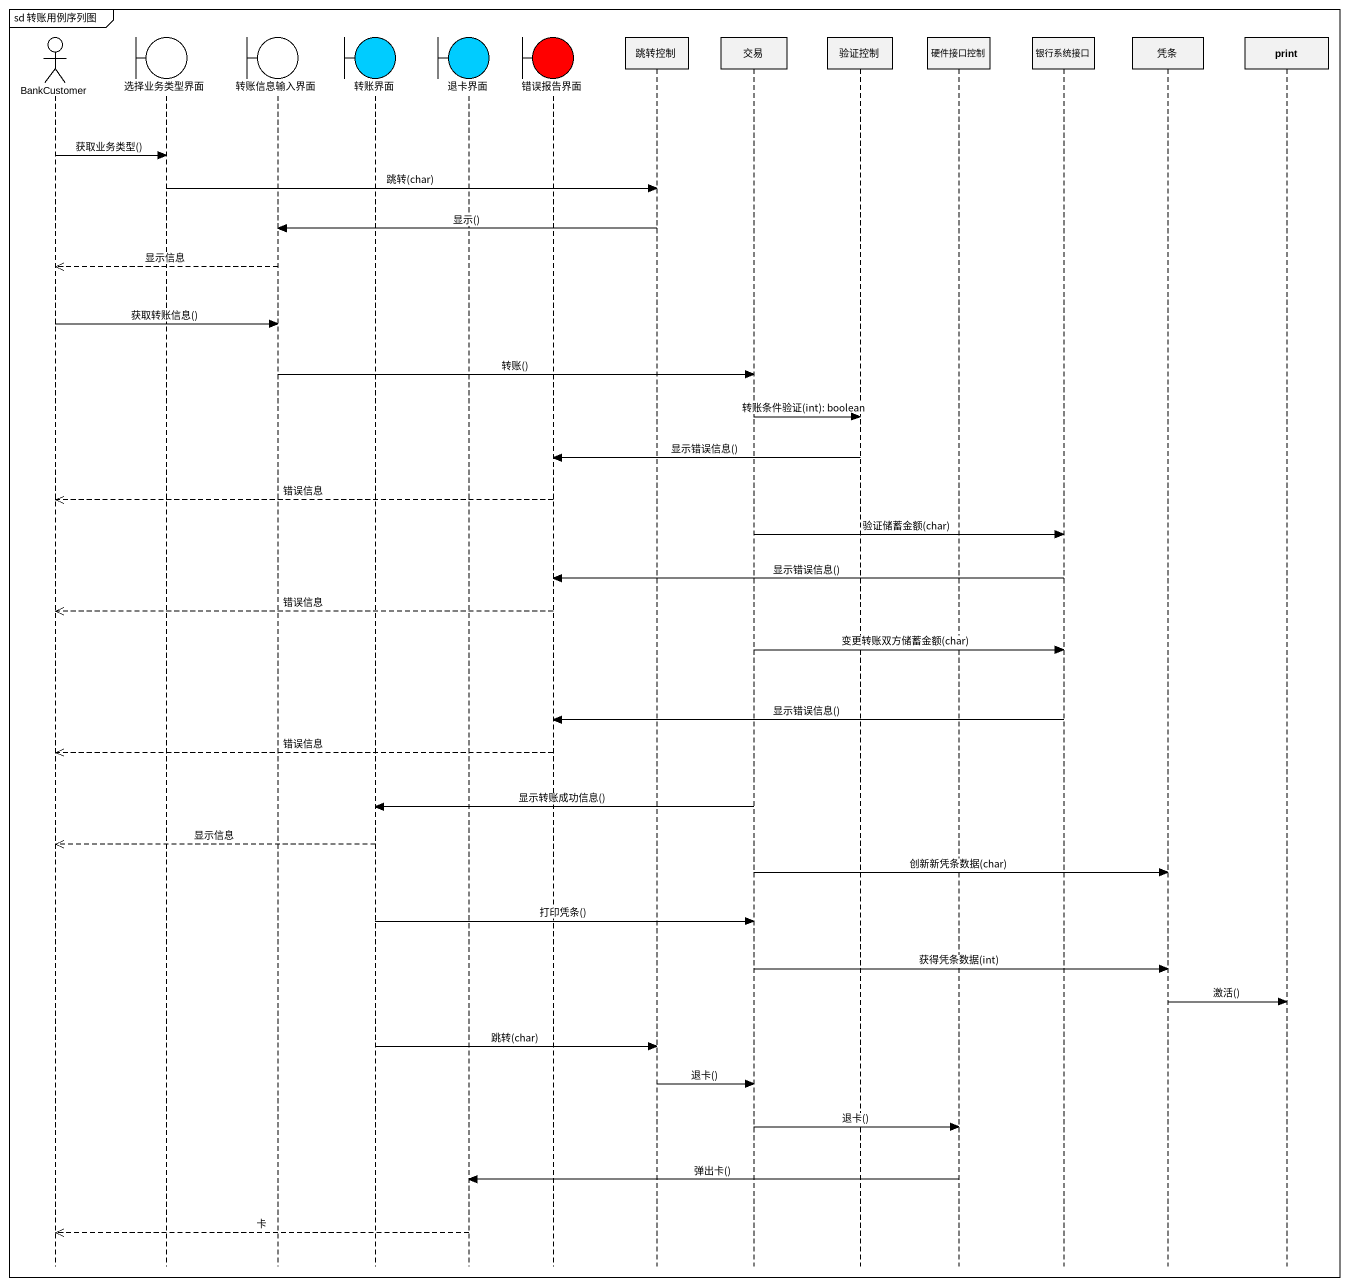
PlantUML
@startuml
mainframe sd 转账用例序列图
hide footbox
actor BankCustomer
boundary 选择业务类型界面
boundary 转账信息输入界面
boundary 转账界面 #00CCFF
boundary 退卡界面 #00CCFF
boundary 错误报告界面 #FF0000
participant 跳转控制
participant 交易
participant 验证控制
participant 硬件接口控制
participant 银行系统接口
participant 凭条
participant print

BankCustomer -> 选择业务类型界面 : 获取业务类型()
选择业务类型界面 -> 跳转控制 : 跳转(char)
跳转控制 -> 转账信息输入界面 : 显示()
转账信息输入界面 -->> BankCustomer : 显示信息
BankCustomer -> 转账信息输入界面 : 获取转账信息()
转账信息输入界面 -> 交易 : 转账()
交易 -> 验证控制 : 转账条件验证(int): boolean
验证控制 -> 错误报告界面 : 显示错误信息()
错误报告界面 -->> BankCustomer : 错误信息
交易 -> 银行系统接口 : 验证储蓄金额(char)
银行系统接口 -> 错误报告界面 : 显示错误信息()
错误报告界面 -->> BankCustomer : 错误信息
交易 -> 银行系统接口 : 变更转账双方储蓄金额(char)
银行系统接口 -> 错误报告界面 : 显示错误信息()
错误报告界面 -->> BankCustomer : 错误信息
交易 -> 转账界面 : 显示转账成功信息()
转账界面 -->> BankCustomer : 显示信息
交易 -> 凭条 : 创新新凭条数据(char)
转账界面 -> 交易 : 打印凭条()
交易 -> 凭条 : 获得凭条数据(int)
凭条 -> print : 激活()
转账界面 -> 跳转控制 : 跳转(char)
跳转控制 -> 交易 : 退卡()
交易 -> 硬件接口控制 : 退卡()
硬件接口控制 -> 退卡界面 : 弹出卡()
退卡界面 -->> BankCustomer : 卡
@enduml
